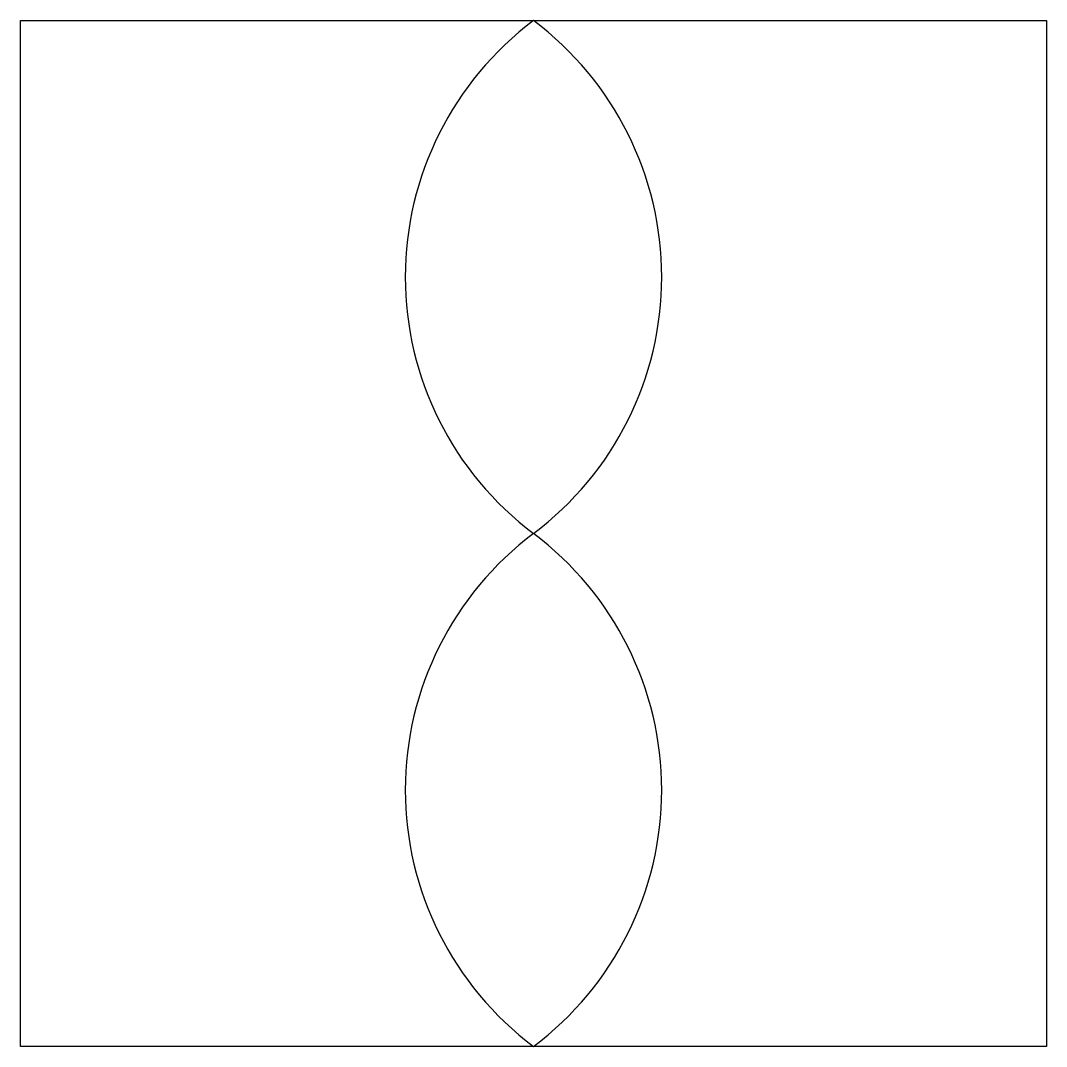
# Model space of a CAD drawing. Header units: millimetres. Extents: x -10115.116 to -10114.866, y 52.282 to 52.532.
import ezdxf

# ---------------------------------------------------------------- set-up
doc = ezdxf.new("R2010")
doc.units = ezdxf.units.MM
doc.header["$LTSCALE"] = 10
doc.layers.add('Tub_componentes', color=2, linetype='Continuous')

msp = doc.modelspace()

# ---------------------------------------------------------------- linework, layer by layer
at = {"layer": 'Tub_componentes'}
for p, q in [((-10115.11554, 52.28218), (-10115.11554, 52.53218)), ((-10115.11554, 52.53218), (-10114.86554, 52.53218)), ((-10114.86554, 52.53218), (-10114.86554, 52.28218)), ((-10114.86554, 52.28218), (-10115.11554, 52.28218))]:
    msp.add_line(p, q, dxfattribs=at)
at = {"layer": 'Tub_componentes', "color": 2}
for centre, radius, start, end in [((-10114.94366, 52.46968), 0.07812, 126.8699, 233.1301), ((-10115.03741, 52.46968), 0.07812, 306.8699, 53.1301), ((-10114.94366, 52.34468), 0.07812, 126.8699, 233.1301), ((-10115.03741, 52.34468), 0.07812, 306.8699, 53.1301), ((-10114.99054, 52.40718), 0, 73.7398, 0)]:
    msp.add_arc(centre, radius, start, end, dxfattribs=at)

doc.saveas('drawing.dxf')
